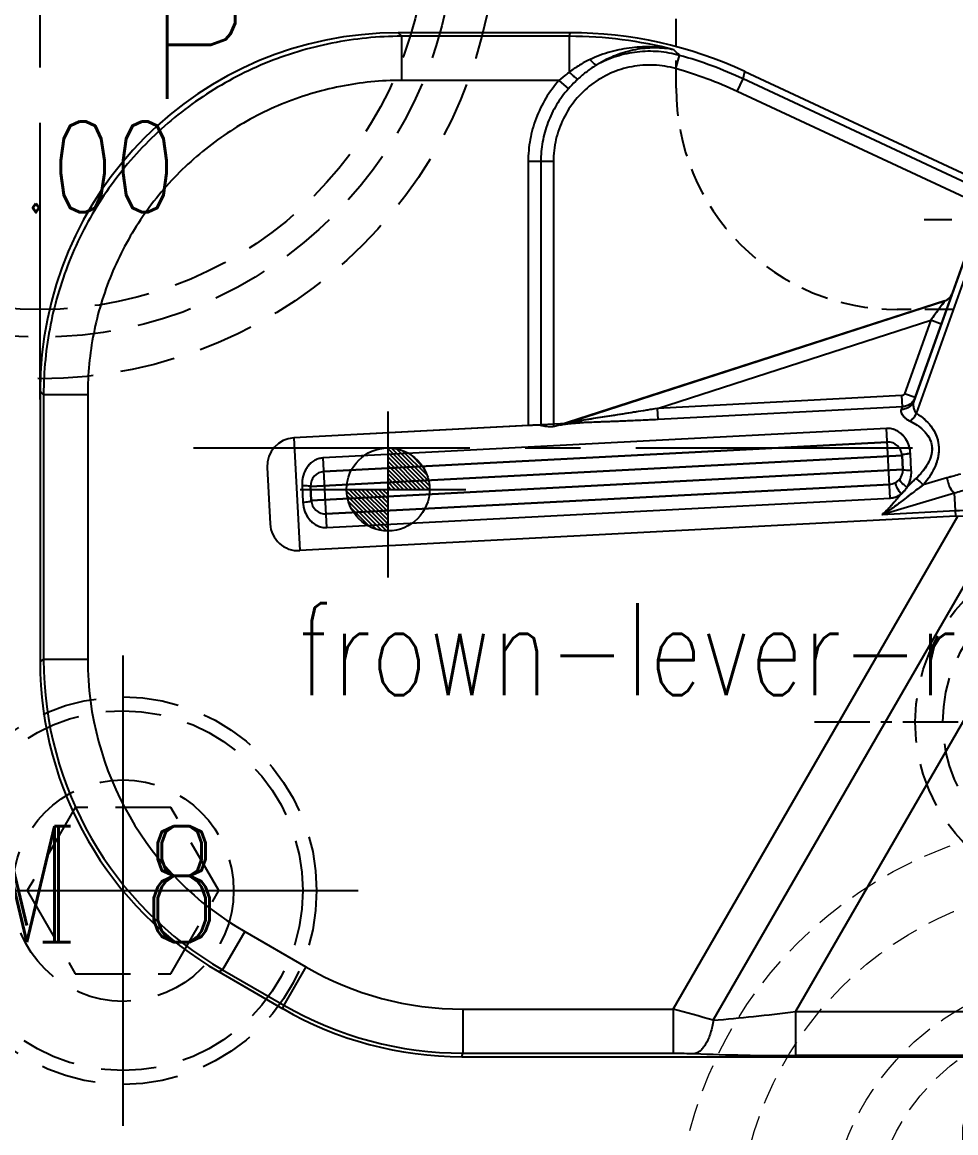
# Model space of a CAD drawing. Header units: millimetres. Extents: x 28656 to 29764, y -21384 to -20601.
# Drawn here: x 29164.63 to 29198.39, y -20927.02 to -20886.88 of the extents above; entities that cross this region are included whole.
import ezdxf

# ---------------------------------------------------------------- set-up
doc = ezdxf.new("R2010")
doc.units = ezdxf.units.MM
doc.header["$LTSCALE"] = 8
for name, pattern in [('CENTER', [2, 1.25, -0.25, 0.25, -0.25]), ('CENTER2', [1.125, 0.75, -0.125, 0.125, -0.125]), ('HIDDEN', [0.375, 0.25, -0.125]), ('HIDDEN2', [0.1875, 0.125, -0.0625])]:
    doc.linetypes.add(name, pattern=pattern)
for name, color, linetype in [('Cav-cor', 30, 'Continuous'), ('CL', 1, 'Continuous'), ('GE', 214, 'Continuous'), ('PIN', 5, 'Continuous'), ('PRODUCT', 1, 'Continuous'), ('SCREW', 52, 'HIDDEN'), ('SP', 3, 'Continuous')]:
    doc.layers.add(name, color=color, linetype=linetype)
doc.layers.add('dim', color=3, linetype='Continuous', lineweight=15)
doc.styles.add('ROMANC', font='RomanC.ttf', dxfattribs={"width": 0.8, "height": 7})
doc.styles.add('ROMANS', font='ROMANS.shx', dxfattribs={"height": 5, "bigfont": 'chineset.shx'})
doc.styles.get("Standard").update_dxf_attribs({"font": 'txt.shx', "width": 0.8, "bigfont": 'chineset.shx'})
doc.styles.add('txt', font='txt.shx', dxfattribs={"width": 0.75, "height": 3.2})

# ---------------------------------------------------------------- blocks, each defined once
blk = doc.blocks.new('20160815.170155')
at = {"layer": 'GE', "lineweight": 13}
h = blk.add_hatch(dxfattribs=at)
h.set_pattern_fill('ANSI31', color=256, scale=4, style=0)
h.set_pattern_definition([(315, (26687.59036, -19615.64165), (-0.3535533906, -0.3535533906), [])])
h.paths.add_polyline_path([(0, 0), (0, -8, -0.414214), (-8, 0)])
h.paths.add_polyline_path([(0, 8, -0.414214), (8, 0), (0, 0)])
at = {"layer": 'GE', "linetype": 'CENTER', "lineweight": 13, "ltscale": 5}
for p, q in [((0, 18), (0, -18)), ((18, 0), (-18, 0))]:
    blk.add_line(p, q, dxfattribs=at)
at = {"layer": 'GE', "linetype": 'HIDDEN2', "lineweight": 13}
for radius in [15, 12.75, 9.5, 8]:
    blk.add_circle((0, 0), radius, dxfattribs=at)
at = {"layer": 'GE', "lineweight": 13, "style": 'ROMANS', "width": 0.75}
for s, p in [('G', (-5.027, 1.244)), ('E', (1.624, -5.579))]:
    blk.add_text(s, height=4.343, dxfattribs=at).set_placement(p)
blk = doc.blocks.new('cb_8')
at = {"linetype": 'HIDDEN'}
blk.add_circle((0, 0), 7, dxfattribs=at)
at = {"layer": 'SCREW', "linetype": 'CENTER2', "ltscale": 5}
for p, q in [((0, -8.5), (0, 8.5)), ((-8.5, 0), (8.5, 0))]:
    blk.add_line(p, q, dxfattribs=at)
at = {"layer": 'SCREW'}
blk.add_lwpolyline([(-1.732, 3), (-3.464, 0), (-1.732, -3), (1.732, -3), (3.464, 0), (1.732, 3)], close=True, dxfattribs=at)
for radius in [6.5, 4]:
    blk.add_circle((0, 0), radius, dxfattribs=at)
at = {"layer": 'dim', "style": 'ROMANC', "width": 0.8}
blk.add_text('M 8', height=4.1865, dxfattribs=at).set_placement((-5.202, -1.858))
blk = doc.blocks.new('20160826.095208')
at = {"layer": 'SP', "linetype": 'CENTER'}
for p, q in [((0, -17.25), (0, 17.25)), ((-17.25, 0), (17.25, 0))]:
    blk.add_line(p, q, dxfattribs=at)
at = {"layer": 'SP', "linetype": 'HIDDEN'}
for radius in [16.5, 15, 14]:
    blk.add_circle((0, 0), radius, dxfattribs=at)
at = {"layer": 'SP'}
for s, p in [('S', (-5.456, 1.995)), ('P', (3.888, -6.392))]:
    blk.add_text(s, height=4.111, dxfattribs=at).set_placement(p)
at = {"layer": 'SP', "color": 6, "insert": (-1.275, -8.844), "char_height": 3.2812, "attachment_point": 5}
blk.add_mtext('Ø30.00', dxfattribs=at)

msp = doc.modelspace()

# ---------------------------------------------------------------- hatches: boundary and pattern name
at = {"layer": 'PIN', "linetype": 'Continuous'}
h = msp.add_hatch(dxfattribs=at)
h.set_pattern_fill('ANSI31', color=3, scale=0.857143, angle=90, style=0)
h.set_pattern_definition([(135, (29353.82001, -20915.97297), (-0.07576144, -0.07576144), [])])
h.paths.add_polyline_path([(29177.864, -20903.767), (29176.364, -20903.767, 0.414214), (29177.864, -20905.267)])
h.paths.add_polyline_path([(29177.864, -20902.267), (29177.864, -20903.767), (29179.364, -20903.767, 0.414214)])

# ---------------------------------------------------------------- linework, layer by layer
at = {"color": 8, "linetype": 'CENTER', "ltscale": 0.2}
msp.add_line((29193.28, -20912.166), (29213.28, -20912.166), dxfattribs=at)
at = {"linetype": 'HIDDEN2'}
msp.add_lwpolyline([(29196.28, -20857.266), (29210.28, -20857.266, -0.414214), (29218.28, -20865.266), (29218.28, -20889.266, -0.414214), (29210.28, -20897.266), (29196.28, -20897.266, -0.414214), (29188.28, -20889.266), (29188.28, -20865.266, -0.414214)], format="xyb", close=True, dxfattribs=at)
at = {"color": 8, "linetype": 'HIDDEN', "ltscale": 0.8}
for radius in [6.35, 5.35]:
    msp.add_circle((29203.28, -20912.166), radius, dxfattribs=at)
at = {"layer": 'Cav-cor', "color": 241}
for p, q in [((29184.447, -20887.266), (29178.231, -20887.266)), ((29178.357, -20887.392), (29178.231, -20887.266)), ((29184.419, -20887.392), (29184.447, -20887.266)), ((29184.419, -20887.392), (29178.357, -20887.392)), ((29178.357, -20888.986), (29178.357, -20887.392)), ((29184.419, -20888.686), (29184.419, -20887.392)), ((29188.267, -20888.561), (29188.401, -20888.081)), ((29190.492, -20889.384), (29190.703, -20888.932)), ((29190.703, -20888.932), (29190.762, -20888.666)), ((29199.376, -20892.977), (29190.703, -20888.932)), ((29190.762, -20888.666), (29199.478, -20892.73)), ((29184.044, -20888.986), (29178.357, -20888.986)), ((29184.044, -20888.986), (29184.385, -20889.29)), ((29199.243, -20893.464), (29190.492, -20889.384)), ((29183.845, -20891.92), (29182.931, -20891.92)), ((29182.931, -20891.92), (29182.931, -20901.459)), ((29183.388, -20891.92), (29183.388, -20901.457)), ((29183.845, -20891.92), (29183.845, -20901.498)), ((29199.162, -20894.181), (29198.26, -20896.703)), ((29196.974, -20901.02), (29199.081, -20895.126)), ((29198.001, -20896.954), (29184.012, -20901.462)), ((29198.247, -20896.74), (29196.876, -20900.575)), ((29198.001, -20896.954), (29197.486, -20897.656)), ((29187.605, -20900.84), (29197.486, -20897.656)), ((29197.486, -20897.656), (29196.538, -20900.308)), ((29197.87, -20897.793), (29197.486, -20897.656)), ((29165.407, -20900.343), (29165.28, -20900.216)), ((29165.28, -20900.216), (29165.28, -20909.985)), ((29167.001, -20900.343), (29165.407, -20900.343)), ((29165.407, -20900.343), (29165.407, -20909.912)), ((29167.001, -20900.343), (29167.001, -20909.912)), ((29196.447, -20900.377), (29187.605, -20900.84)), ((29196.468, -20900.778), (29196.447, -20900.377)), ((29196.923, -20900.445), (29196.538, -20900.308)), ((29187.626, -20901.242), (29187.605, -20900.84)), ((29196.468, -20900.778), (29187.626, -20901.242)), ((29196.468, -20900.778), (29196.421, -20900.881)), ((29182.931, -20901.459), (29174.458, -20901.903)), ((29195.889, -20901.561), (29175.517, -20902.629)), ((29196.021, -20904.078), (29195.889, -20901.561)), ((29174.458, -20901.903), (29174.671, -20905.978)), ((29175.543, -20903.123), (29195.915, -20902.055)), ((29175.061, -20903.659), (29196.451, -20902.538)), ((29196.451, -20902.538), (29196.478, -20903.047)), ((29196.786, -20903.076), (29196.755, -20902.477)), ((29173.493, -20902.975), (29173.599, -20905.012)), ((29175.649, -20905.145), (29175.517, -20902.629)), ((29175.087, -20904.168), (29196.478, -20903.047)), ((29198.075, -20903.353), (29197.215, -20903.607)), ((29174.753, -20903.63), (29174.784, -20904.229)), ((29175.087, -20904.168), (29175.061, -20903.659)), ((29195.995, -20903.583), (29175.623, -20904.651)), ((29175.649, -20905.145), (29196.021, -20904.078)), ((29203.267, -20904.158), (29192.601, -20922.633)), ((29198.351, -20903.905), (29195.719, -20904.683)), ((29198.395, -20904.734), (29198.351, -20903.905)), ((29198.385, -20904.543), (29195.719, -20904.683)), ((29198.395, -20904.734), (29174.671, -20905.978)), ((29188.179, -20922.545), (29198.465, -20904.731)), ((29189.624, -20922.948), (29200.183, -20904.659)), ((29165.407, -20909.912), (29165.28, -20909.985)), ((29167.001, -20909.912), (29165.407, -20909.912)), ((29172.679, -20919.747), (29171.882, -20921.127)), ((29172.679, -20919.747), (29174.89, -20921.024)), ((29174.89, -20921.024), (29174.093, -20922.404)), ((29171.882, -20921.127), (29171.755, -20921.201)), ((29171.755, -20921.201), (29174.06, -20922.531)), ((29171.882, -20921.127), (29174.093, -20922.404)), ((29174.06, -20922.531), (29174.093, -20922.404)), ((29180.569, -20922.545), (29188.179, -20922.545)), ((29180.569, -20922.545), (29180.569, -20924.139)), ((29188.179, -20922.545), (29188.179, -20924.139)), ((29192.601, -20922.633), (29204.727, -20922.633)), ((29192.601, -20922.633), (29192.601, -20924.227)), ((29180.535, -20924.266), (29180.569, -20924.139)), ((29180.535, -20924.266), (29217.592, -20924.266)), ((29180.569, -20924.139), (29188.179, -20924.139)), ((29205.03, -20924.227), (29192.601, -20924.227))]:
    msp.add_line(p, q, dxfattribs=at)
for points in [[(29184.084, -20901.439), (29184.085, -20901.438), (29184.099, -20901.434), (29184.119, -20901.429), (29184.142, -20901.424), (29184.169, -20901.419), (29184.199, -20901.414), (29184.232, -20901.409), (29184.268, -20901.404), (29184.307, -20901.399), (29184.349, -20901.394), (29184.393, -20901.39), (29184.439, -20901.385), (29184.488, -20901.381), (29184.539, -20901.377), (29184.591, -20901.373), (29184.646, -20901.37)], [(29184.646, -20901.37), (29184.758, -20901.363), (29184.781, -20901.362)]]:
    msp.add_lwpolyline(points, dxfattribs=at)
for centre, radius, start, end in [((29184.416, -20902.347), 14.954, 75.3478, 89.9904), ((29167.915, -20908.286), 28.773, 44.6056, 45.1743), ((29184.387, -20902.479), 14.947, 65.0027, 74.4226), ((29184.387, -20902.476), 14.445, 64.9995, 74.4218), ((29197.876, -20896.566), 0.408, 287.86, 340.33), ((29174.511, -20902.922), 1.02, 93, 183), ((29195.942, -20902.565), 0.51, 3, 93), ((29175.57, -20903.632), 0.51, 93, 183), ((29195.969, -20903.074), 0.51, 273, 3), ((29206.325, -20931.267), 29.107, 105.4683, 106.4656), ((29206.588, -20931.324), 28.63, 105.7239, 106.7194), ((29175.597, -20904.142), 0.51, 183, 273), ((29199.587, -20927.474), 22.962, 87.4836, 93), ((29174.618, -20904.959), 1.02, 183, 273), ((29178.364, -20909.908), 12.957, 180.0165, 239.9835), ((29178.351, -20909.916), 11.35, 179.9809, 240.0191), ((29180.568, -20911.19), 11.355, 239.9979, 270.0021), ((29180.572, -20911.178), 12.961, 240.0128, 269.9872), ((29172.116, -20982.975), 62.528, 73.73984, 75.11404)]:
    msp.add_arc(centre, radius, start, end, dxfattribs=at)
for centre, major_axis, ratio, start_param, end_param in [((29178.33, -20900.316), (9.262, -9.262), 0.992433, 2.359993, 3.923193), ((29184.421, -20902.323), (3.26, 14.703), 0.996009, -0.217323, 0.217323), ((29178.33, -20909.928), (11.316, 6.533), 0.994936, 2.620189, 3.662996), ((29180.561, -20911.216), (3.378, 12.608), 0.995923, 2.880813, 3.402373)]:
    msp.add_ellipse(centre, major_axis=major_axis, ratio=ratio, start_param=start_param, end_param=end_param, dxfattribs=at)
for points, knots in [([(29178.357, -20887.392), (29177.934, -20887.393), (29177.086, -20887.435), (29175.827, -20887.622), (29174.592, -20887.931), (29173.393, -20888.359), (29172.242, -20888.903), (29171.15, -20889.557), (29170.127, -20890.315), (29169.184, -20891.17), (29168.329, -20892.113), (29167.571, -20893.136), (29166.917, -20894.228), (29166.374, -20895.379), (29165.945, -20896.578), (29165.636, -20897.813), (29165.449, -20899.072), (29165.407, -20899.919), (29165.407, -20900.343)], [0, 0, 0, 0, 0.062499, 0.124997, 0.187497, 0.249997, 0.312497, 0.374998, 0.437499, 0.5, 0.562501, 0.625002, 0.687503, 0.750003, 0.812503, 0.875003, 0.937501, 1, 1, 1, 1]), ([(29188.199, -20887.879), (29187.953, -20887.826), (29187.448, -20887.76), (29186.678, -20887.785), (29185.907, -20887.935), (29185.41, -20888.118), (29185.167, -20888.23)], [0, 0, 0, 0, 0.243457, 0.490207, 0.741939, 1, 1, 1, 1]), ([(29188.199, -20887.879), (29187.973, -20887.835), (29187.507, -20887.79), (29186.796, -20887.858), (29186.086, -20888.063), (29185.635, -20888.288), (29185.417, -20888.422)], [0, 0, 0, 0, 0.23805, 0.482024, 0.73514, 1, 1, 1, 1]), ([(29188.401, -20888.081), (29188.154, -20888.013), (29187.646, -20887.923), (29186.873, -20887.936), (29186.117, -20888.097), (29185.642, -20888.299), (29185.417, -20888.422)], [0, 0, 0, 0, 0.249994, 0.499993, 0.749995, 1, 1, 1, 1]), ([(29188.267, -20888.561), (29188.009, -20888.489), (29187.476, -20888.404), (29186.669, -20888.461), (29185.897, -20888.702), (29185.2, -20889.113), (29184.617, -20889.674), (29184.178, -20890.354), (29183.906, -20891.116), (29183.845, -20891.652), (29183.845, -20891.92)], [0, 0, 0, 0, 0.125004, 0.250005, 0.375003, 0.5, 0.624996, 0.749994, 0.874995, 1, 1, 1, 1]), ([(29185.167, -20888.23), (29185.035, -20888.291), (29184.778, -20888.431), (29184.537, -20888.598), (29184.419, -20888.686)], [0, 0, 0, 0, 0.496498, 1, 1, 1, 1]), ([(29185.417, -20888.422), (29185.293, -20888.494), (29185.052, -20888.656), (29184.831, -20888.843), (29184.725, -20888.942)], [0, 0, 0, 0, 0.498313, 1, 1, 1, 1]), ([(29185.167, -20888.23), (29185.19, -20888.258), (29185.234, -20888.309), (29185.293, -20888.364), (29185.338, -20888.395), (29185.367, -20888.411), (29185.393, -20888.421), (29185.41, -20888.422), (29185.417, -20888.422)], [0, 0, 0, 0, 0.338936, 0.624522, 0.743312, 0.844956, 0.929833, 1, 1, 1, 1]), ([(29184.419, -20888.686), (29184.387, -20888.71), (29184.259, -20888.807), (29184.135, -20888.908), (29184.044, -20888.986)], [0, 0, 0, 0, 0.249309, 1, 1, 1, 1]), ([(29184.725, -20888.942), (29184.695, -20888.97), (29184.578, -20889.082), (29184.466, -20889.199), (29184.385, -20889.29)], [0, 0, 0, 0, 0.249728, 1, 1, 1, 1]), ([(29184.419, -20888.686), (29184.449, -20888.716), (29184.507, -20888.772), (29184.59, -20888.845), (29184.653, -20888.896), (29184.697, -20888.926), (29184.716, -20888.938), (29184.725, -20888.942)], [0, 0, 0, 0, 0.317155, 0.601484, 0.834009, 0.92603, 1, 1, 1, 1]), ([(29178.357, -20888.986), (29177.986, -20888.986), (29177.242, -20889.023), (29176.137, -20889.186), (29175.054, -20889.456), (29174.002, -20889.831), (29172.992, -20890.307), (29172.034, -20890.88), (29171.136, -20891.545), (29170.309, -20892.294), (29169.559, -20893.122), (29168.894, -20894.019), (29168.321, -20894.978), (29167.845, -20895.988), (29167.47, -20897.039), (29167.2, -20898.123), (29167.037, -20899.228), (29167.001, -20899.971), (29167.001, -20900.343)], [0, 0, 0, 0, 0.062501, 0.125, 0.187501, 0.250001, 0.3125, 0.375, 0.4375, 0.5, 0.5625, 0.625, 0.6875, 0.749999, 0.812499, 0.875, 0.937499, 1, 1, 1, 1]), ([(29184.044, -20888.986), (29183.867, -20889.186), (29183.548, -20889.618), (29183.195, -20890.342), (29182.979, -20891.118), (29182.931, -20891.653), (29182.931, -20891.92)], [0, 0, 0, 0, 0.249996, 0.499995, 0.749996, 1, 1, 1, 1]), ([(29184.385, -20889.29), (29184.226, -20889.469), (29183.94, -20889.856), (29183.624, -20890.505), (29183.431, -20891.201), (29183.388, -20891.68), (29183.388, -20891.92)], [0, 0, 0, 0, 0.249996, 0.499994, 0.749996, 1, 1, 1, 1]), ([(29196.876, -20900.575), (29196.86, -20900.62), (29196.813, -20900.705), (29196.705, -20900.804), (29196.57, -20900.867), (29196.471, -20900.881), (29196.421, -20900.881)], [0, 0, 0, 0, 0.243354, 0.490294, 0.742593, 1, 1, 1, 1]), ([(29196.538, -20900.308), (29196.532, -20900.326), (29196.507, -20900.361), (29196.467, -20900.375), (29196.447, -20900.377)], [0, 0, 0, 0, 0.500172, 1, 1, 1, 1]), ([(29196.923, -20900.445), (29196.906, -20900.492), (29196.858, -20900.58), (29196.751, -20900.687), (29196.617, -20900.757), (29196.517, -20900.776), (29196.468, -20900.778)], [0, 0, 0, 0, 0.249244, 0.498868, 0.749106, 1, 1, 1, 1]), ([(29196.876, -20900.575), (29196.864, -20900.608), (29196.851, -20900.681), (29196.857, -20900.774), (29196.875, -20900.852), (29196.905, -20900.932), (29196.941, -20900.989), (29196.974, -20901.02)], [0, 0, 0, 0, 0.219964, 0.458404, 0.585749, 0.718451, 1, 1, 1, 1]), ([(29187.605, -20900.84), (29187.376, -20900.878), (29186.917, -20900.954), (29186.23, -20901.063), (29185.545, -20901.169), (29185.09, -20901.24), (29184.864, -20901.278)], [0, 0, 0, 0, 0.251206, 0.502132, 0.752208, 1, 1, 1, 1]), ([(29196.421, -20900.881), (29196.415, -20900.894), (29196.407, -20900.926), (29196.413, -20900.976), (29196.434, -20901.03), (29196.47, -20901.086), (29196.519, -20901.143), (29196.605, -20901.221), (29196.684, -20901.271), (29196.741, -20901.299)], [0, 0, 0, 0, 0.079, 0.165586, 0.265777, 0.382146, 0.514974, 0.663328, 1, 1, 1, 1]), ([(29184.864, -20901.278), (29184.796, -20901.289), (29184.661, -20901.312), (29184.461, -20901.349), (29184.298, -20901.382), (29184.173, -20901.413), (29184.112, -20901.43), (29184.083, -20901.439)], [0, 0, 0, 0, 0.259203, 0.514938, 0.764482, 0.884995, 1, 1, 1, 1]), ([(29187.626, -20901.242), (29187.387, -20901.254), (29186.908, -20901.278), (29186.193, -20901.307), (29185.484, -20901.332), (29185.014, -20901.35), (29184.781, -20901.362)], [0, 0, 0, 0, 0.252561, 0.504511, 0.754645, 1, 1, 1, 1]), ([(29184.781, -20901.362), (29184.789, -20901.362), (29184.806, -20901.357), (29184.828, -20901.339), (29184.848, -20901.312), (29184.859, -20901.29), (29184.864, -20901.278)], [0, 0, 0, 0, 0.191897, 0.412712, 0.679982, 1, 1, 1, 1]), ([(29196.974, -20901.02), (29196.943, -20901.075), (29196.875, -20901.177), (29196.787, -20901.263), (29196.741, -20901.299)], [0, 0, 0, 0, 0.517937, 1, 1, 1, 1]), ([(29196.741, -20901.299), (29196.831, -20901.344), (29197.008, -20901.444), (29197.208, -20901.604), (29197.344, -20901.759), (29197.43, -20901.89), (29197.495, -20902.037), (29197.533, -20902.197), (29197.538, -20902.364), (29197.512, -20902.531), (29197.458, -20902.693), (29197.359, -20902.898), (29197.194, -20903.129), (29197.037, -20903.291), (29196.955, -20903.367)], [0, 0, 0, 0, 0.116897, 0.234522, 0.294097, 0.354432, 0.415893, 0.47868, 0.542844, 0.608023, 0.673747, 0.739567, 0.870433, 1, 1, 1, 1]), ([(29196.974, -20901.02), (29197.071, -20901.081), (29197.26, -20901.219), (29197.507, -20901.475), (29197.696, -20901.792), (29197.794, -20902.164), (29197.776, -20902.561), (29197.656, -20902.945), (29197.463, -20903.296), (29197.301, -20903.507), (29197.215, -20903.607)], [0, 0, 0, 0, 0.11406, 0.230162, 0.349938, 0.475006, 0.605134, 0.737581, 0.869618, 1, 1, 1, 1]), ([(29183.388, -20901.457), (29183.377, -20901.454), (29183.351, -20901.449), (29183.309, -20901.446), (29183.259, -20901.445), (29183.179, -20901.447), (29183.069, -20901.452), (29182.978, -20901.457), (29182.931, -20901.459)], [0, 0, 0, 0, 0.075202, 0.168664, 0.279138, 0.404536, 0.689496, 1, 1, 1, 1]), ([(29183.79, -20901.501), (29183.748, -20901.502), (29183.667, -20901.501), (29183.555, -20901.49), (29183.464, -20901.475), (29183.41, -20901.463), (29183.388, -20901.457)], [0, 0, 0, 0, 0.312351, 0.594651, 0.828856, 1, 1, 1, 1]), ([(29196.755, -20902.477), (29196.748, -20902.359), (29196.7, -20902.128), (29196.55, -20901.875), (29196.385, -20901.717), (29196.238, -20901.626), (29196.07, -20901.568), (29195.95, -20901.558), (29195.889, -20901.561)], [0, 0, 0, 0, 0.254523, 0.499154, 0.620349, 0.743074, 0.869588, 1, 1, 1, 1]), ([(29196.755, -20902.477), (29196.716, -20902.479), (29196.643, -20902.485), (29196.559, -20902.497), (29196.509, -20902.508), (29196.487, -20902.515), (29196.474, -20902.519), (29196.464, -20902.524), (29196.456, -20902.529), (29196.451, -20902.535), (29196.451, -20902.538)], [0, 0, 0, 0, 0.372079, 0.688897, 0.811608, 0.86213, 0.904876, 0.939599, 0.966462, 1, 1, 1, 1]), ([(29175.517, -20902.629), (29175.457, -20902.632), (29175.338, -20902.654), (29175.177, -20902.729), (29175.041, -20902.836), (29174.893, -20903.01), (29174.771, -20903.277), (29174.747, -20903.512), (29174.753, -20903.63)], [0, 0, 0, 0, 0.130306, 0.2568, 0.379572, 0.500781, 0.745479, 1, 1, 1, 1]), ([(29196.637, -20903.687), (29196.617, -20903.676), (29196.577, -20903.65), (29196.522, -20903.608), (29196.472, -20903.564), (29196.43, -20903.518), (29196.399, -20903.475), (29196.381, -20903.44), (29196.375, -20903.415), (29196.373, -20903.399), (29196.376, -20903.384), (29196.38, -20903.376), (29196.382, -20903.373)], [0, 0, 0, 0, 0.162128, 0.326762, 0.485082, 0.630112, 0.755942, 0.858684, 0.901035, 0.937877, 0.970279, 1, 1, 1, 1]), ([(29196.786, -20903.076), (29196.747, -20903.078), (29196.675, -20903.08), (29196.589, -20903.077), (29196.538, -20903.071), (29196.516, -20903.067), (29196.503, -20903.064), (29196.492, -20903.06), (29196.484, -20903.056), (29196.478, -20903.051), (29196.478, -20903.047)], [0, 0, 0, 0, 0.372077, 0.688892, 0.811602, 0.862125, 0.904871, 0.939594, 0.966458, 1, 1, 1, 1]), ([(29196.637, -20903.687), (29196.691, -20903.598), (29196.772, -20903.398), (29196.792, -20903.184), (29196.786, -20903.076)], [0, 0, 0, 0, 0.490978, 1, 1, 1, 1]), ([(29196.955, -20903.367), (29196.927, -20903.393), (29196.818, -20903.497), (29196.713, -20903.605), (29196.637, -20903.687)], [0, 0, 0, 0, 0.253219, 1, 1, 1, 1]), ([(29197.215, -20903.607), (29197.177, -20903.565), (29197.093, -20903.481), (29197.003, -20903.405), (29196.955, -20903.367)], [0, 0, 0, 0, 0.486604, 1, 1, 1, 1]), ([(29198.075, -20903.353), (29198.083, -20903.411), (29198.109, -20903.525), (29198.162, -20903.659), (29198.216, -20903.755), (29198.258, -20903.817), (29198.303, -20903.867), (29198.335, -20903.894), (29198.351, -20903.905)], [0, 0, 0, 0, 0.277847, 0.553122, 0.681631, 0.800315, 0.906948, 1, 1, 1, 1]), ([(29174.753, -20903.63), (29174.792, -20903.628), (29174.864, -20903.626), (29174.949, -20903.629), (29175, -20903.635), (29175.023, -20903.639), (29175.036, -20903.643), (29175.046, -20903.646), (29175.055, -20903.65), (29175.06, -20903.656), (29175.061, -20903.659)], [0, 0, 0, 0, 0.372077, 0.688892, 0.811602, 0.862125, 0.904871, 0.939594, 0.966458, 1, 1, 1, 1]), ([(29196.424, -20903.926), (29196.407, -20903.908), (29196.374, -20903.869), (29196.33, -20903.806), (29196.291, -20903.74), (29196.264, -20903.684), (29196.248, -20903.642), (29196.239, -20903.613), (29196.232, -20903.586), (29196.227, -20903.549), (29196.23, -20903.512), (29196.248, -20903.501)], [0, 0, 0, 0, 0.153583, 0.316628, 0.478695, 0.630407, 0.69969, 0.763237, 0.82028, 0.870354, 1, 1, 1, 1]), ([(29197.215, -20903.607), (29197.074, -20903.707), (29196.805, -20903.908), (29196.541, -20904.116), (29196.411, -20904.215)], [0, 0, 0, 0, 0.513616, 1, 1, 1, 1]), ([(29196.424, -20903.926), (29196.464, -20903.891), (29196.539, -20903.814), (29196.605, -20903.731), (29196.637, -20903.687)], [0, 0, 0, 0, 0.498145, 1, 1, 1, 1]), ([(29174.784, -20904.229), (29174.823, -20904.227), (29174.895, -20904.221), (29174.98, -20904.21), (29175.03, -20904.198), (29175.052, -20904.192), (29175.064, -20904.187), (29175.074, -20904.183), (29175.083, -20904.178), (29175.088, -20904.172), (29175.087, -20904.168)], [0, 0, 0, 0, 0.372079, 0.688897, 0.811608, 0.86213, 0.904876, 0.939599, 0.966462, 1, 1, 1, 1]), ([(29196.248, -20904.133), (29196.202, -20904.187), (29196.113, -20904.291), (29195.981, -20904.439), (29195.852, -20904.571), (29195.764, -20904.648), (29195.719, -20904.683)], [0, 0, 0, 0, 0.278253, 0.53806, 0.778437, 1, 1, 1, 1]), ([(29196.411, -20904.215), (29196.296, -20904.303), (29196.073, -20904.469), (29195.837, -20904.619), (29195.719, -20904.683)], [0, 0, 0, 0, 0.51826, 1, 1, 1, 1]), ([(29196.021, -20904.078), (29196.059, -20904.076), (29196.132, -20904.066), (29196.272, -20904.024), (29196.367, -20903.97), (29196.424, -20903.926)], [0, 0, 0, 0, 0.256823, 0.510117, 1, 1, 1, 1]), ([(29196.424, -20903.926), (29196.409, -20903.944), (29196.35, -20904.012), (29196.291, -20904.081), (29196.248, -20904.133)], [0, 0, 0, 0, 0.255518, 1, 1, 1, 1]), ([(29174.784, -20904.229), (29174.79, -20904.347), (29174.839, -20904.578), (29174.988, -20904.831), (29175.153, -20904.989), (29175.3, -20905.081), (29175.468, -20905.139), (29175.589, -20905.148), (29175.649, -20905.145)], [0, 0, 0, 0, 0.254524, 0.499156, 0.620352, 0.743076, 0.869589, 1, 1, 1, 1]), ([(29189.624, -20922.948), (29190.11, -20922.909), (29191.104, -20922.815), (29192.095, -20922.698), (29192.601, -20922.633)], [0, 0, 0, 0, 0.488762, 1, 1, 1, 1]), ([(29189.624, -20922.948), (29189.613, -20923.027), (29189.585, -20923.181), (29189.527, -20923.401), (29189.456, -20923.602), (29189.373, -20923.777), (29189.28, -20923.924), (29189.179, -20924.038), (29189.071, -20924.119), (29188.991, -20924.148), (29188.953, -20924.155)], [0, 0, 0, 0, 0.165639, 0.323355, 0.470388, 0.604472, 0.724084, 0.828766, 0.919625, 1, 1, 1, 1]), ([(29188.179, -20924.139), (29188.312, -20924.139), (29188.57, -20924.142), (29188.828, -20924.149), (29188.953, -20924.155)], [0, 0, 0, 0, 0.512977, 1, 1, 1, 1]), ([(29188.953, -20924.155), (29189.545, -20924.18), (29190.761, -20924.216), (29191.977, -20924.227), (29192.601, -20924.227)], [0, 0, 0, 0, 0.487019, 1, 1, 1, 1])]:
    msp.add_open_spline(points, degree=3, knots=knots, dxfattribs=at)
for points in [[(29183.845, -20901.498), (29183.826, -20901.5), (29183.808, -20901.501), (29183.79, -20901.501)], [(29184.012, -20901.462), (29183.958, -20901.479), (29183.901, -20901.491), (29183.845, -20901.498)]]:
    msp.add_open_spline(points, degree=3, dxfattribs=at)
at = {"layer": 'CL', "color": 6, "linetype": 'CENTER'}
msp.add_line((29170.824, -20902.266), (29229.736, -20902.266), dxfattribs=at)
at = {"layer": 'PIN', "color": 61, "linetype": 'CENTER2'}
msp.add_line((29207.251, -20894.024), (29197.251, -20894.024), dxfattribs=at)
at = {"layer": 'PIN', "color": 3, "linetype": 'CENTER2'}
for p, q in [((29177.864, -20906.949), (29177.864, -20900.586)), ((29174.682, -20903.767), (29181.046, -20903.767))]:
    msp.add_line(p, q, dxfattribs=at)
at = {"layer": 'PIN', "color": 3, "linetype": 'Continuous'}
msp.add_circle((29177.864, -20903.767), 1.5, dxfattribs=at)
at = {"layer": 'PRODUCT'}
for p, q in [((29196.876, -20900.575), (29199.162, -20894.181)), ((29196.974, -20901.02), (29199.081, -20895.126)), ((29184.232, -20901.391), (29198.001, -20896.954)), ((29187.605, -20900.84), (29197.486, -20897.656)), ((29197.486, -20897.656), (29196.538, -20900.308)), ((29197.87, -20897.793), (29197.486, -20897.656)), ((29196.447, -20900.377), (29187.605, -20900.84)), ((29196.468, -20900.778), (29196.447, -20900.377)), ((29196.923, -20900.445), (29196.538, -20900.308)), ((29187.626, -20901.242), (29187.605, -20900.84)), ((29196.468, -20900.778), (29187.626, -20901.242)), ((29184.781, -20901.362), (29174.458, -20901.903)), ((29195.889, -20901.561), (29175.517, -20902.629)), ((29196.021, -20904.078), (29195.889, -20901.561)), ((29174.458, -20901.903), (29174.671, -20905.978)), ((29195.915, -20902.055), (29175.543, -20903.123)), ((29196.451, -20902.538), (29175.061, -20903.659)), ((29196.478, -20903.047), (29196.451, -20902.538)), ((29196.786, -20903.076), (29196.755, -20902.477)), ((29173.493, -20902.975), (29173.599, -20905.012)), ((29175.649, -20905.145), (29175.517, -20902.629)), ((29196.478, -20903.047), (29175.087, -20904.168)), ((29198.075, -20903.353), (29197.215, -20903.607)), ((29174.753, -20903.63), (29174.784, -20904.229)), ((29175.061, -20903.659), (29175.087, -20904.168)), ((29175.623, -20904.651), (29195.995, -20903.583)), ((29175.649, -20905.145), (29196.021, -20904.078)), ((29198.351, -20903.905), (29195.719, -20904.683)), ((29198.395, -20904.734), (29198.351, -20903.905)), ((29198.385, -20904.543), (29195.719, -20904.683)), ((29198.395, -20904.734), (29174.671, -20905.978)), ((29198.395, -20904.734), (29199.486, -20904.703))]:
    msp.add_line(p, q, dxfattribs=at)
for centre, radius, start, end in [((29197.876, -20896.566), 0.408, 287.86, 340.3301), ((29174.511, -20902.922), 1.02, 93, 183), ((29195.942, -20902.565), 0.51, 3, 93), ((29175.57, -20903.632), 0.51, 93, 183), ((29195.969, -20903.074), 0.51, 273, 3), ((29175.597, -20904.142), 0.51, 183, 273), ((29199.587, -20927.474), 22.962, 87.4836, 93), ((29174.618, -20904.959), 1.02, 183, 273)]:
    msp.add_arc(centre, radius, start, end, dxfattribs=at)
for points, start_tangent, end_tangent in [([(29198.001, -20896.954), (29197.987, -20896.973), (29197.945, -20897.031), (29197.871, -20897.131), (29197.769, -20897.271), (29197.64, -20897.447), (29197.486, -20897.656)], (-0.591755, -0.806118), (-0.59174, -0.806129)), ([(29196.876, -20900.575), (29196.776, -20900.735), (29196.616, -20900.843), (29196.421, -20900.881)], (-0.336594, -0.94165), (-0.999999, -0.001451)), ([(29196.538, -20900.308), (29196.524, -20900.334), (29196.502, -20900.356), (29196.475, -20900.371), (29196.447, -20900.377)], (-0.336776, -0.941585), (-0.998621, -0.0525)), ([(29196.853, -20900.575), (29196.744, -20900.682), (29196.609, -20900.752), (29196.468, -20900.778)], (-0.59541, -0.803422), (-0.999086, -0.042743)), ([(29196.923, -20900.445), (29196.853, -20900.575)], (-0.336662, -0.941625), (-0.59541, -0.803422)), ([(29196.876, -20900.575), (29196.856, -20900.671), (29196.859, -20900.772), (29196.882, -20900.869), (29196.921, -20900.954), (29196.974, -20901.02)], (-0.336648, -0.941631), (0.726036, -0.687657)), ([(29187.605, -20900.84), (29186.81, -20900.97), (29186.088, -20901.084), (29185.44, -20901.185), (29184.864, -20901.278)], (-0.98636, -0.164601), (-0.98637, -0.16454)), ([(29196.421, -20900.881), (29196.412, -20900.961), (29196.449, -20901.051), (29196.521, -20901.143), (29196.621, -20901.228), (29196.741, -20901.299)], (-0.416052, -0.909341), (0.896103, -0.443847)), ([(29196.468, -20900.778), (29196.448, -20900.82), (29196.421, -20900.881)], (-0.41574, -0.909483), (-0.415757, -0.909476)), ([(29184.696, -20901.306), (29184.543, -20901.334), (29184.405, -20901.361), (29184.282, -20901.387), (29184.273, -20901.389)], (-0.98506, -0.172211), (-0.975076, -0.221872)), ([(29184.864, -20901.278), (29184.696, -20901.306)], (-0.986357, -0.164618), (-0.98506, -0.172211)), ([(29187.626, -20901.242), (29186.802, -20901.281), (29186.052, -20901.312), (29185.379, -20901.337), (29184.781, -20901.362)], (-0.998628, -0.052357), (-0.998619, -0.052538)), ([(29184.781, -20901.362), (29184.811, -20901.351), (29184.839, -20901.323), (29184.864, -20901.278)], (0.998629, 0.052341), (0.387914, 0.921695)), ([(29196.974, -20901.02), (29196.906, -20901.127), (29196.826, -20901.222), (29196.741, -20901.299)], (-0.480627, -0.876925), (-0.797748, -0.602991)), ([(29196.741, -20901.299), (29197.035, -20901.473), (29197.288, -20901.697), (29197.454, -20901.946), (29197.528, -20902.203), (29197.52, -20902.472), (29197.424, -20902.761), (29197.233, -20903.066), (29196.955, -20903.367)], (0.896163, -0.443725), (-0.732382, -0.680894)), ([(29196.974, -20901.02), (29197.271, -20901.241), (29197.527, -20901.525), (29197.696, -20901.838), (29197.774, -20902.161), (29197.769, -20902.496), (29197.677, -20902.856), (29197.49, -20903.235), (29197.215, -20903.607)], (0.847199, -0.531276), (-0.652247, -0.758007)), ([(29196.755, -20902.477), (29196.704, -20902.197), (29196.59, -20901.953), (29196.436, -20901.768), (29196.261, -20901.644), (29196.078, -20901.577), (29195.889, -20901.561)], (-0.052288, 0.998632), (-0.998629, -0.052342)), ([(29196.755, -20902.477), (29196.638, -20902.487), (29196.539, -20902.502), (29196.474, -20902.52), (29196.451, -20902.538)], (-0.998628, -0.052365), (0.052336, -0.99863)), ([(29175.517, -20902.629), (29175.37, -20902.653), (29175.219, -20902.713), (29175.073, -20902.814), (29174.94, -20902.961), (29174.833, -20903.154), (29174.767, -20903.384), (29174.753, -20903.63)], (-0.998626, -0.052406), (0.052422, -0.998625)), ([(29196.637, -20903.687), (29196.522, -20903.607), (29196.43, -20903.515), (29196.379, -20903.431), (29196.382, -20903.373)], (-0.866458, 0.499251), (0.585844, 0.810424)), ([(29196.786, -20903.076), (29196.669, -20903.079), (29196.569, -20903.074), (29196.502, -20903.063), (29196.478, -20903.047)], (-0.99863, -0.052336), (-0.052336, 0.99863)), ([(29196.637, -20903.687), (29196.728, -20903.493), (29196.778, -20903.282), (29196.786, -20903.076)], (0.521203, 0.853433), (-0.052269, 0.998633)), ([(29196.955, -20903.367), (29196.795, -20903.523), (29196.637, -20903.687)], (-0.7323, -0.680982), (-0.678991, -0.734147)), ([(29197.215, -20903.607), (29197.137, -20903.526), (29197.048, -20903.445), (29196.955, -20903.367)], (-0.673099, 0.739552), (-0.78639, 0.617731)), ([(29198.562, -20903.214), (29198.318, -20903.282), (29198.075, -20903.353)], (-0.963778, -0.266707), (-0.958989, -0.283443)), ([(29198.075, -20903.353), (29198.114, -20903.524), (29198.178, -20903.686), (29198.261, -20903.818), (29198.351, -20903.905)], (0.142173, -0.989842), (0.831765, -0.555128)), ([(29174.753, -20903.63), (29174.87, -20903.627), (29174.969, -20903.632), (29175.036, -20903.643), (29175.061, -20903.659)], (0.99863, 0.052336), (0.052336, -0.99863)), ([(29196.424, -20903.926), (29196.348, -20903.832), (29196.284, -20903.725), (29196.242, -20903.623), (29196.229, -20903.544), (29196.248, -20903.501)], (-0.681663, 0.731667), (0.837081, 0.547079)), ([(29197.215, -20903.607), (29196.952, -20903.799), (29196.682, -20904.006), (29196.411, -20904.215)], (-0.817604, -0.57578), (-0.794754, -0.606931)), ([(29196.424, -20903.926), (29196.494, -20903.858), (29196.565, -20903.779), (29196.637, -20903.687)], (0.742282, 0.670087), (0.589174, 0.808006)), ([(29198.829, -20903.766), (29198.59, -20903.835), (29198.351, -20903.905)], (-0.962579, -0.271003), (-0.957724, -0.287689)), ([(29174.784, -20904.229), (29174.901, -20904.22), (29175, -20904.205), (29175.065, -20904.187), (29175.087, -20904.168)], (0.998628, 0.052365), (-0.052336, 0.99863)), ([(29196.248, -20904.133), (29196.091, -20904.315), (29195.953, -20904.466), (29195.829, -20904.589), (29195.719, -20904.683)], (-0.647793, -0.761817), (-0.787499, -0.616316)), ([(29196.411, -20904.215), (29196.212, -20904.364), (29196.032, -20904.491), (29195.867, -20904.598), (29195.719, -20904.683)], (-0.794705, -0.606996), (-0.877546, -0.479492)), ([(29196.021, -20904.078), (29196.153, -20904.058), (29196.29, -20904.009), (29196.424, -20903.926)], (0.998629, 0.052354), (0.794628, 0.607096)), ([(29196.424, -20903.926), (29196.335, -20904.03), (29196.248, -20904.133)], (-0.654262, -0.756268), (-0.647741, -0.76186)), ([(29174.784, -20904.229), (29174.835, -20904.509), (29174.949, -20904.754), (29175.103, -20904.939), (29175.278, -20905.063), (29175.461, -20905.13), (29175.649, -20905.145)], (0.052288, -0.998632), (0.998629, 0.052345))]:
    msp.add_spline(points, degree=3, dxfattribs=dict(at, start_tangent=start_tangent, end_tangent=end_tangent))

# ---------------------------------------------------------------- block references
at = {"layer": 'GE'}
msp.add_blockref('20160815.170155', (29203.28, -20930.766), dxfattribs=at)
at = {"layer": 'SCREW'}
msp.add_blockref('cb_8', (29168.28, -20918.266), dxfattribs=at)
at = {"layer": 'SP'}
msp.add_blockref('20160826.095208', (29165.28, -20883.266), dxfattribs=at)

# ---------------------------------------------------------------- texts
at = {"layer": 'PRODUCT', "color": 4, "insert": (29174.575, -20907.877), "char_height": 3.32928, "width": 33.03368, "attachment_point": 1, "style": 'txt'}
msp.add_mtext('frown-lever-right', dxfattribs=at)

doc.saveas('drawing.dxf')
